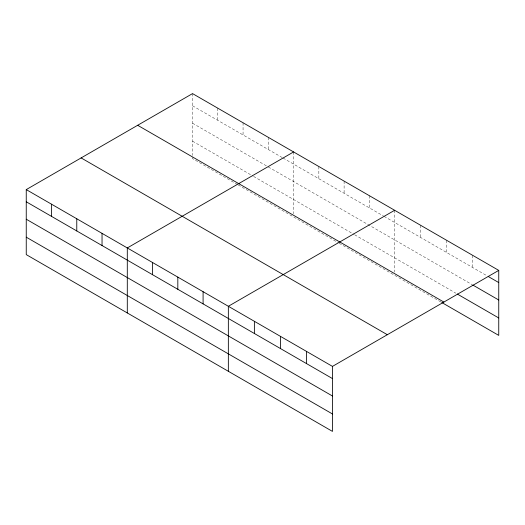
<?xml version="1.0" encoding="UTF-8"?>
<svg xmlns="http://www.w3.org/2000/svg" width="525" height="525" viewBox="0 0 525 525"><rect width="100%" height="100%" fill="white"/><g stroke="black" fill="none" stroke-linecap="round" stroke-linejoin="round"><path stroke-width="0.39" stroke-dasharray="2.62 1.97" d="M192.537 105.781L282.358 157.638M283.06 158.045L383.408 215.985M384.11 216.385L486.793 275.671M192.537 123.211L266.917 166.162M268.321 166.97L472.021 284.57M192.537 141.173L252.886 176.019M253.588 176.42L353.935 234.36M354.637 234.76L455.838 293.193M237.444 184.537L192.537 158.609L192.537 156.227M238.147 184.938L338.5 242.878M339.196 243.285L441.066 302.092M472.723 255.36L472.723 267.547M446.696 240.338L446.696 252.518M420.663 225.31L420.663 237.49M394.636 210.282L394.636 272.121M369.377 195.694L369.377 207.88M344.111 181.112L344.111 193.292M318.846 166.523L318.846 178.71M293.587 151.942L293.587 213.78M268.321 137.353L268.321 149.54M243.062 122.771L243.062 134.951M217.796 108.183L217.796 120.369M192.537 93.601L192.537 155.439"/><path stroke-width="0.79" d="M26.25 189.604L332.463 366.391L332.463 431.399L26.25 254.612L26.25 189.604L192.537 93.601L498.75 270.388L498.75 335.396L441.768 302.498M293.587 151.942L127.299 247.944L127.299 312.952M394.636 210.282L228.349 306.285L228.349 371.293M332.463 366.391L498.75 270.388M488.197 276.478L498.75 282.575M472.723 284.977L498.75 300.005M457.242 294.007L498.75 317.966M137.662 125.278L443.874 302.072M81.126 157.92L387.338 334.714M26.25 201.784L332.463 378.577M26.25 219.22L332.463 396.008M26.25 237.175L332.463 413.969M306.436 351.369L306.436 363.549M280.409 336.341L280.409 348.521M254.382 321.313L254.382 333.493M203.09 291.697L203.09 303.883M177.824 277.115L177.824 289.295M152.565 262.526L152.565 274.713M102.04 233.356L102.04 245.543M76.775 218.774L76.775 230.954M51.516 204.186L51.516 216.372"/></g></svg>
